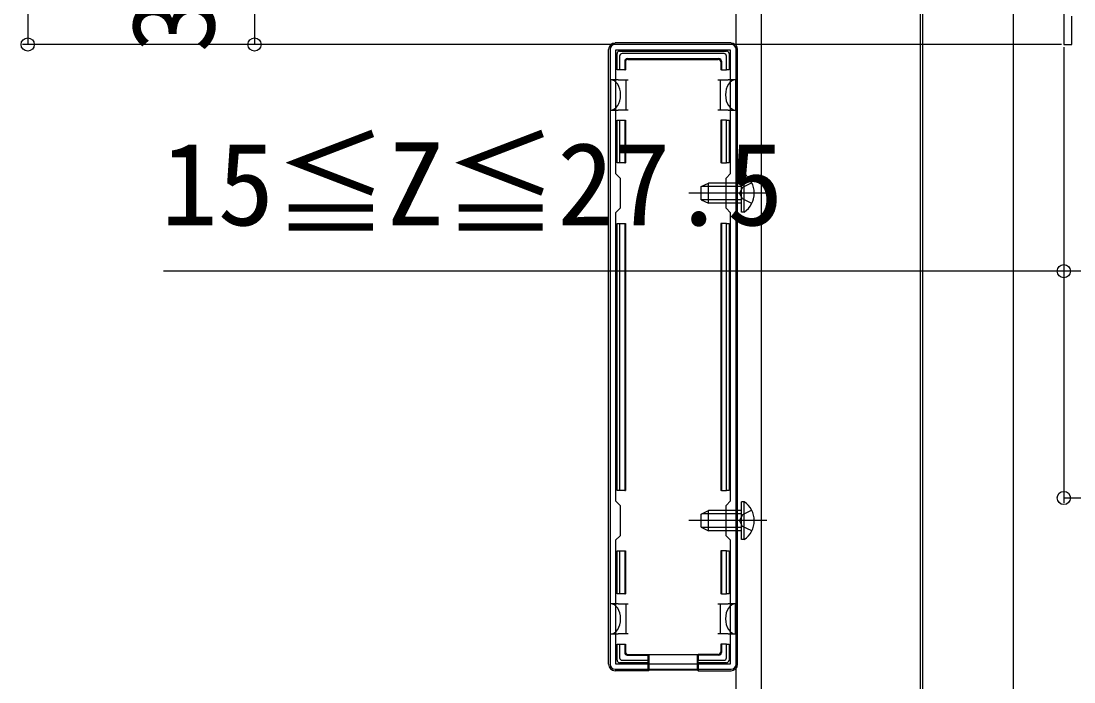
# Model space of a CAD drawing. Units: millimetres, scale not verified. Extents: x -1312 to 1312, y -1953 to 1941.
# Drawn here: x -1124.3 to -915.5, y 451 to 582.2 of the extents above; entities that cross this region are included whole.
import ezdxf
from ezdxf.enums import TextEntityAlignment as Align

# ---------------------------------------------------------------- set-up
doc = ezdxf.new("R2010")
doc.units = ezdxf.units.MM
doc.header["$LTSCALE"] = 10
for name, color, linetype in [('0-3_YKK_11', 7, 'Continuous'), ('0-4_YKK_12', 2, 'Continuous'), ('0-5_YKK_13', 4, 'Continuous'), ('0-6_YKK_D', 6, 'Continuous')]:
    doc.layers.add(name, color=color, linetype=linetype)
doc.styles.add('ＭＳ ゴシック', font='')
doc.styles.get('ＭＳ ゴシック').set_extended_font_data('MS Gothic')

msp = doc.modelspace()

# ---------------------------------------------------------------- linework, layer by layer
at = {"layer": '0-3_YKK_11'}
for p, q in [((-1007.5, 576.52), (-1007.5, 454.52)), ((-983.5, 577.52), (-1006.5, 577.52)), ((-982.5, 454.52), (-982.5, 576.52)), ((-1006.5, 453.52), (-983.5, 453.52))]:
    msp.add_line(p, q, dxfattribs=at)
msp.add_lwpolyline([(-917.5, 635.52), (-917.5, 577.52), (-915.9, 577.52), (-915.9, 583.12)], dxfattribs=at)
msp.add_lwpolyline([(-983.6, 486.92), (-983.6, 544.12), (-984.5, 545.02), (-984.5, 551.02), (-983.6, 551.92), (-983.6, 576.42), (-1006.4, 576.42), (-1006.4, 551.92), (-1005.5, 551.02), (-1005.5, 545.02), (-1006.4, 544.12), (-1006.4, 486.92), (-1005.5, 486.02), (-1005.5, 480.02), (-1006.4, 479.12), (-1006.4, 454.62), (-983.6, 454.62), (-983.6, 479.12), (-984.5, 480.02), (-984.5, 486.02)], close=True, dxfattribs=at)
for centre, start, end in [((-1006.5, 576.52), 90, 180), ((-983.5, 576.52), 0, 90), ((-1006.5, 454.52), 180, 270), ((-983.5, 454.52), 270, 360)]:
    msp.add_arc(centre, 1, start, end, dxfattribs=at)
at = {"layer": '0-4_YKK_12'}
for p, q in [((-977.5, 1487.52), (-977.5, 362.02)), ((-945.5, 362.02), (-945.5, 1487.52)), ((-927.5, 362.02), (-927.5, 712.52))]:
    msp.add_line(p, q, dxfattribs=at)
msp.add_lwpolyline([(-982.5, 362.02), (-982.5, 801.52), (-946, 801.52), (-946, 362.02)], dxfattribs=at)
at = {"layer": '0-5_YKK_13'}
for p, q in [((-1007.8, 454.51), (-1007.8, 576.52)), ((-983.5, 577.82), (-1006.5, 577.82)), ((-982.2, 454.51), (-982.2, 576.52)), ((-1005.6, 576.22), (-984.4, 576.22)), ((-1005.6, 575.22), (-1005.6, 572.52)), ((-984.89, 575.72), (-1005.11, 575.72)), ((-1004.1, 574.72), (-985.9, 574.72)), ((-1003.95, 574.57), (-986.05, 574.57)), ((-984.4, 572.52), (-984.4, 575.22)), ((-983.9, 575.72), (-983.9, 572.52)), ((-1004.6, 572.52), (-1004.45, 572.52)), ((-1004.45, 574.07), (-1004.45, 572.52)), ((-985.55, 574.07), (-985.55, 572.52)), ((-985.4, 572.52), (-985.55, 572.52)), ((-985.4, 574.22), (-985.4, 572.52)), ((-985.4, 572.52), (-984.4, 572.52)), ((-983.9, 572.52), (-984.4, 572.52)), ((-1005.9, 570.52), (-1007.4, 570.52)), ((-1007.4, 570.52), (-1007.4, 564.52)), ((-1004.4, 570.52), (-1003.9, 570.52)), ((-986.1, 570.52), (-985.6, 570.52)), ((-982.6, 570.52), (-984.1, 570.52)), ((-982.6, 570.52), (-982.6, 564.52)), ((-1007.4, 564.52), (-1005.9, 564.52)), ((-1003.9, 564.52), (-1004.4, 564.52)), ((-985.6, 564.52), (-986.1, 564.52)), ((-984.1, 564.52), (-982.6, 564.52)), ((-1005.6, 562.52), (-1005.6, 554.02)), ((-1005.6, 562.52), (-1004.6, 562.52)), ((-1004.6, 562.52), (-1004.6, 554.02)), ((-985.55, 562.52), (-985.55, 554.02)), ((-985.4, 562.52), (-985.55, 562.52)), ((-984.4, 562.52), (-985.4, 562.52)), ((-1005.6, 554.02), (-1006.1, 554.02)), ((-1004.6, 554.02), (-1005.6, 554.02)), ((-1004.6, 554.02), (-1004.45, 554.02)), ((-985.4, 554.02), (-984.4, 554.02)), ((-981.4, 544.27), (-981.4, 551.77)), ((-989.4, 549.32), (-988, 550.02)), ((-989.4, 546.72), (-989.4, 549.32)), ((-981.4, 549.36), (-989.31, 549.36)), ((-981.4, 550.02), (-988, 550.02)), ((-976.4, 548.02), (-991.9, 548.02)), ((-989.4, 546.72), (-988, 546.02)), ((-981.4, 546.67), (-989.31, 546.67)), ((-980.89, 544.27), (-981.4, 544.27)), ((-1005.6, 542.02), (-1005.6, 489.02)), ((-1005.6, 542.02), (-1004.6, 542.02)), ((-1004.6, 542.02), (-1004.6, 489.02)), ((-985.55, 542.02), (-985.55, 489.02)), ((-985.4, 542.02), (-985.55, 542.02)), ((-984.4, 542.02), (-985.4, 542.02)), ((-984.4, 489.02), (-984.4, 542.02)), ((-984.4, 542.02), (-983.9, 542.02)), ((-1005.6, 489.02), (-1006.1, 489.02)), ((-1004.6, 489.02), (-1005.6, 489.02)), ((-1004.6, 489.02), (-1004.45, 489.02)), ((-985.4, 489.02), (-984.4, 489.02)), ((-981.4, 479.27), (-981.4, 486.77)), ((-989.4, 484.32), (-988, 485.02)), ((-981.4, 485.02), (-988, 485.02)), ((-976.4, 483.02), (-991.9, 483.02)), ((-989.4, 481.72), (-989.4, 484.32)), ((-981.4, 484.36), (-989.31, 484.36)), ((-989.4, 481.72), (-988, 481.02)), ((-981.4, 481.67), (-989.31, 481.67)), ((-980.89, 479.27), (-981.4, 479.27)), ((-1006.1, 468.52), (-1006.1, 477.02)), ((-1006.1, 477.02), (-1005.6, 477.02)), ((-1005.6, 477.02), (-1005.6, 468.52)), ((-1005.6, 477.02), (-1004.6, 477.02)), ((-1004.6, 477.02), (-1004.45, 477.02)), ((-1004.45, 477.02), (-1004.45, 468.52)), ((-985.55, 477.02), (-985.55, 468.52)), ((-985.4, 477.02), (-985.55, 477.02)), ((-985.4, 477.02), (-985.4, 468.52)), ((-984.4, 477.02), (-983.9, 477.02)), ((-983.9, 477.02), (-983.9, 468.52)), ((-1005.6, 468.52), (-1006.1, 468.52)), ((-1004.6, 468.52), (-1004.45, 468.52)), ((-985.4, 468.52), (-985.55, 468.52)), ((-985.4, 468.52), (-984.4, 468.52)), ((-983.9, 468.52), (-984.4, 468.52)), ((-1005.9, 466.52), (-1007.4, 466.52)), ((-1007.4, 460.52), (-1007.4, 466.52)), ((-1004.4, 466.52), (-1003.9, 466.52)), ((-986.1, 466.52), (-985.6, 466.52)), ((-982.6, 466.52), (-984.1, 466.52)), ((-982.6, 460.52), (-982.6, 466.52)), ((-1007.4, 460.52), (-1005.9, 460.52)), ((-1003.9, 460.52), (-1004.4, 460.52)), ((-985.6, 460.52), (-986.1, 460.52)), ((-984.1, 460.52), (-982.6, 460.52)), ((-1006.1, 455.32), (-1006.1, 458.52)), ((-1006.1, 458.52), (-1005.6, 458.52)), ((-1005.6, 458.52), (-1005.6, 455.81)), ((-1005.6, 458.52), (-1004.6, 458.52)), ((-1004.6, 458.52), (-1004.6, 456.82)), ((-1004.6, 458.52), (-1004.45, 458.52)), ((-1004.45, 458.52), (-1004.45, 456.96)), ((-985.55, 458.52), (-985.55, 456.96)), ((-985.4, 458.52), (-985.55, 458.52)), ((-985.4, 458.52), (-985.4, 456.82)), ((-984.4, 458.52), (-985.4, 458.52)), ((-984.4, 455.81), (-984.4, 458.52)), ((-1005.11, 455.32), (-1000, 455.32)), ((-1004.1, 456.32), (-1000, 456.32)), ((-1003.95, 456.46), (-1000, 456.46)), ((-1000, 456.32), (-1000, 456.46)), ((-1000, 456.46), (-990, 456.46)), ((-1000, 456.32), (-1000, 455.32)), ((-1000, 455.32), (-1000, 454.82)), ((-999.8, 456.46), (-999.8, 453.31)), ((-986.05, 456.46), (-990, 456.46)), ((-990, 456.32), (-990, 456.46)), ((-985.9, 456.32), (-990, 456.32)), ((-990, 456.32), (-990, 455.32)), ((-990, 455.32), (-984.89, 455.32)), ((-990, 454.82), (-990, 455.32)), ((-1000, 453.22), (-1006.5, 453.22)), ((-1000, 454.82), (-1005.6, 454.82)), ((-1000, 454.82), (-1000, 453.22)), ((-1000, 453.22), (-999.8, 453.31)), ((-990, 453.22), (-990.2, 453.31)), ((-984.4, 454.82), (-990, 454.82)), ((-990, 454.82), (-990, 453.22)), ((-990, 453.22), (-983.5, 453.22))]:
    msp.add_line(p, q, dxfattribs=at)
for points in [[(-1005.6, 572.52), (-1006.1, 572.52), (-1006.1, 575.72)], [(-1004.6, 574.22), (-1004.6, 572.52), (-1005.6, 572.52)], [(-1005.9, 570.52), (-1004.4, 570.52), (-1004.4, 567.52)], [(-985.6, 567.52), (-985.6, 570.52), (-984.1, 570.52)], [(-1004.4, 567.52), (-1004.4, 564.52), (-1005.9, 564.52)], [(-984.1, 564.52), (-985.6, 564.52), (-985.6, 567.52)], [(-1006.1, 554.02), (-1006.1, 562.52), (-1005.6, 562.52)], [(-1004.6, 562.52), (-1004.45, 562.52), (-1004.45, 554.02)], [(-985.4, 562.52), (-985.4, 554.02), (-985.55, 554.02)], [(-980.89, 544.27), (-980.89, 551.77), (-981.4, 551.77)], [(-981.4, 546.02), (-988, 546.02), (-988, 550.02)], [(-979.39, 550.07), (-981.25, 549.16), (-981.86, 548.02)], [(-979.39, 545.97), (-981.25, 546.87), (-981.86, 548.02)], [(-1006.1, 489.02), (-1006.1, 542.02), (-1005.6, 542.02)], [(-1004.6, 542.02), (-1004.45, 542.02), (-1004.45, 489.02)], [(-985.4, 542.02), (-985.4, 489.02), (-985.55, 489.02)], [(-983.9, 542.02), (-983.9, 489.02), (-984.4, 489.02)], [(-980.89, 479.27), (-980.89, 486.77), (-981.4, 486.77)], [(-981.4, 481.02), (-988, 481.02), (-988, 485.02)], [(-979.39, 485.07), (-981.25, 484.16), (-981.86, 483.02)], [(-979.39, 480.97), (-981.25, 481.87), (-981.86, 483.02)], [(-1004.6, 477.02), (-1004.6, 468.52), (-1005.6, 468.52)], [(-984.4, 468.52), (-984.4, 477.02), (-985.4, 477.02)], [(-1005.9, 466.52), (-1004.4, 466.52), (-1004.4, 463.52)], [(-985.6, 463.52), (-985.6, 466.52), (-984.1, 466.52)], [(-1004.4, 463.52), (-1004.4, 460.52), (-1005.9, 460.52)], [(-984.1, 460.52), (-985.6, 460.52), (-985.6, 463.52)], [(-984.4, 458.52), (-983.9, 458.52), (-983.9, 455.32)], [(-990.2, 456.46), (-990.2, 453.31), (-999.8, 453.31)]]:
    msp.add_lwpolyline(points, dxfattribs=at)
msp.add_lwpolyline([(-984.4, 554.02), (-984.4, 562.52), (-983.9, 562.52), (-983.9, 554.02)], close=True, dxfattribs=at)
for centre, radius, start, end in [((-1005.6, 575.72), 0.5, 90.7744, 179.2256), ((-1005.6, 575.72), 0.5, 179.2256, 180), ((-1005.6, 575.72), 0.5, 90, 90.7744), ((-984.4, 575.72), 0.5, 89.2256, 90), ((-984.4, 575.72), 0.5, 0.7744, 89.2256), ((-984.4, 575.72), 0.5, 0, 0.7744), ((-1006.1, 573.52), 0.3, 90, 270), ((-983.9, 573.52), 0.3, 270, 90), ((-1006.1, 561.52), 0.3, 90, 270), ((-983.9, 561.52), 0.3, 270, 90), ((-983.43, 548.02), 4.53, 304.0667, 55.9333), ((-1006.1, 541.02), 0.3, 90, 270), ((-983.9, 541.02), 0.3, 270, 90), ((-1006.1, 490.02), 0.3, 90, 270), ((-983.9, 490.02), 0.3, 270, 90), ((-983.43, 483.02), 4.53, 304.0667, 55.9333), ((-1006.1, 469.52), 0.3, 90, 270), ((-983.9, 469.52), 0.3, 270, 90), ((-1006.1, 457.52), 0.3, 90, 270), ((-983.9, 457.52), 0.3, 270, 90), ((-1005.6, 455.32), 0.5, 180, 180.7744), ((-1005.6, 455.32), 0.5, 180.7744, 269.2256), ((-984.4, 455.32), 0.5, 270.7744, 359.2256), ((-984.4, 455.32), 0.5, 359.2256, 0), ((-1005.6, 455.32), 0.5, 269.2256, 270), ((-984.4, 455.32), 0.5, 270, 270.7744)]:
    msp.add_arc(centre, radius, start, end, dxfattribs=at)
for centre, major_axis, ratio, start_param, end_param in [((-1006.5, 576.51), (-0.923, 0.923), 0.99628, 5.499651, 7.06672), ((-983.5, 576.51), (0.923, 0.923), 0.99628, 5.499651, 7.06672), ((-1005.09, 575.21), (-0.363, 0.363), 0.973329, 5.511302, 7.055068), ((-1004.1, 574.22), (-0.354, 0.354), 0.999924, 5.497825, 7.068545), ((-1003.95, 574.07), (-0.354, 0.354), 0.999924, 5.497825, 7.068545), ((-986.05, 574.07), (0.354, 0.354), 0.999924, 5.497825, 7.068545), ((-985.9, 574.22), (0.354, 0.354), 0.999924, 5.497825, 7.068545), ((-984.91, 575.21), (0.363, 0.363), 0.973329, 5.511302, 7.055068), ((-1007.4, 567.52), (0, 3), 0.666667, 4.712389, 6.283185), ((-982.6, 567.52), (0, 3), 0.666667, 0, 1.570796), ((-1007.4, 567.52), (0, 3), 0.666667, 3.141593, 4.712389), ((-982.6, 567.52), (0, 3), 0.666667, 1.570796, 3.141593), ((-1007.4, 463.52), (0, 3), 0.666667, 4.712389, 6.283185), ((-982.6, 463.52), (0, 3), 0.666667, 0, 1.570796), ((-1007.4, 463.52), (0, 3), 0.666667, 3.141593, 4.712389), ((-982.6, 463.52), (0, 3), 0.666667, 1.570796, 3.141593), ((-1005.09, 455.82), (0.363, 0.363), 0.973329, 2.36971, 3.913476), ((-1004.1, 456.82), (0.354, 0.354), 0.999924, 2.356233, 3.926953), ((-1003.95, 456.96), (0.354, 0.354), 0.999924, 2.356233, 3.926953), ((-986.05, 456.96), (-0.354, 0.354), 0.999924, 2.356233, 3.926953), ((-985.9, 456.82), (-0.354, 0.354), 0.999924, 2.356233, 3.926953), ((-984.91, 455.82), (-0.363, 0.363), 0.973329, 2.36971, 3.913476), ((-1006.5, 454.52), (0.923, 0.923), 0.99628, 2.358058, 3.925127), ((-983.5, 454.52), (-0.923, 0.923), 0.99628, 2.358058, 3.925127)]:
    msp.add_ellipse(centre, major_axis=major_axis, ratio=ratio, start_param=start_param, end_param=end_param, dxfattribs=at)
at = {"layer": '0-6_YKK_D'}
for p, q in [((-1123, 637.52), (-1123, 577.52)), ((-1078, 607.52), (-1078, 577.52)), ((-918, 577.52), (-1124, 577.52)), ((-954.5, 577.52), (-1079, 577.52)), ((-917.5, 577.02), (-917.5, 486.52)), ((-917.5, 577.02), (-917.5, 531.52)), ((-917.5, 487.52), (-717.5, 487.52))]:
    msp.add_line(p, q, dxfattribs=at)
msp.add_lwpolyline([(-900, 532.52), (-917.5, 532.52), (-1096.09, 532.52)], dxfattribs=at)
for centre in [(-1123, 577.52), (-1078, 577.52), (-917.5, 532.52), (-917.5, 487.52)]:
    msp.add_circle(centre, 1.31, dxfattribs=at)

# ---------------------------------------------------------------- texts
at = {"layer": '0-6_YKK_D', "style": 'ＭＳ ゴシック'}
msp.add_text('30', height=16.5, rotation=90, dxfattribs=at).set_placement((-1081, 575.9), align=Align.BOTTOM_LEFT)
msp.add_text('15≦Z≦27.5', height=16.5, dxfattribs=at).set_placement((-1096.55, 536.67), align=Align.BOTTOM_LEFT)

doc.saveas('drawing.dxf')
